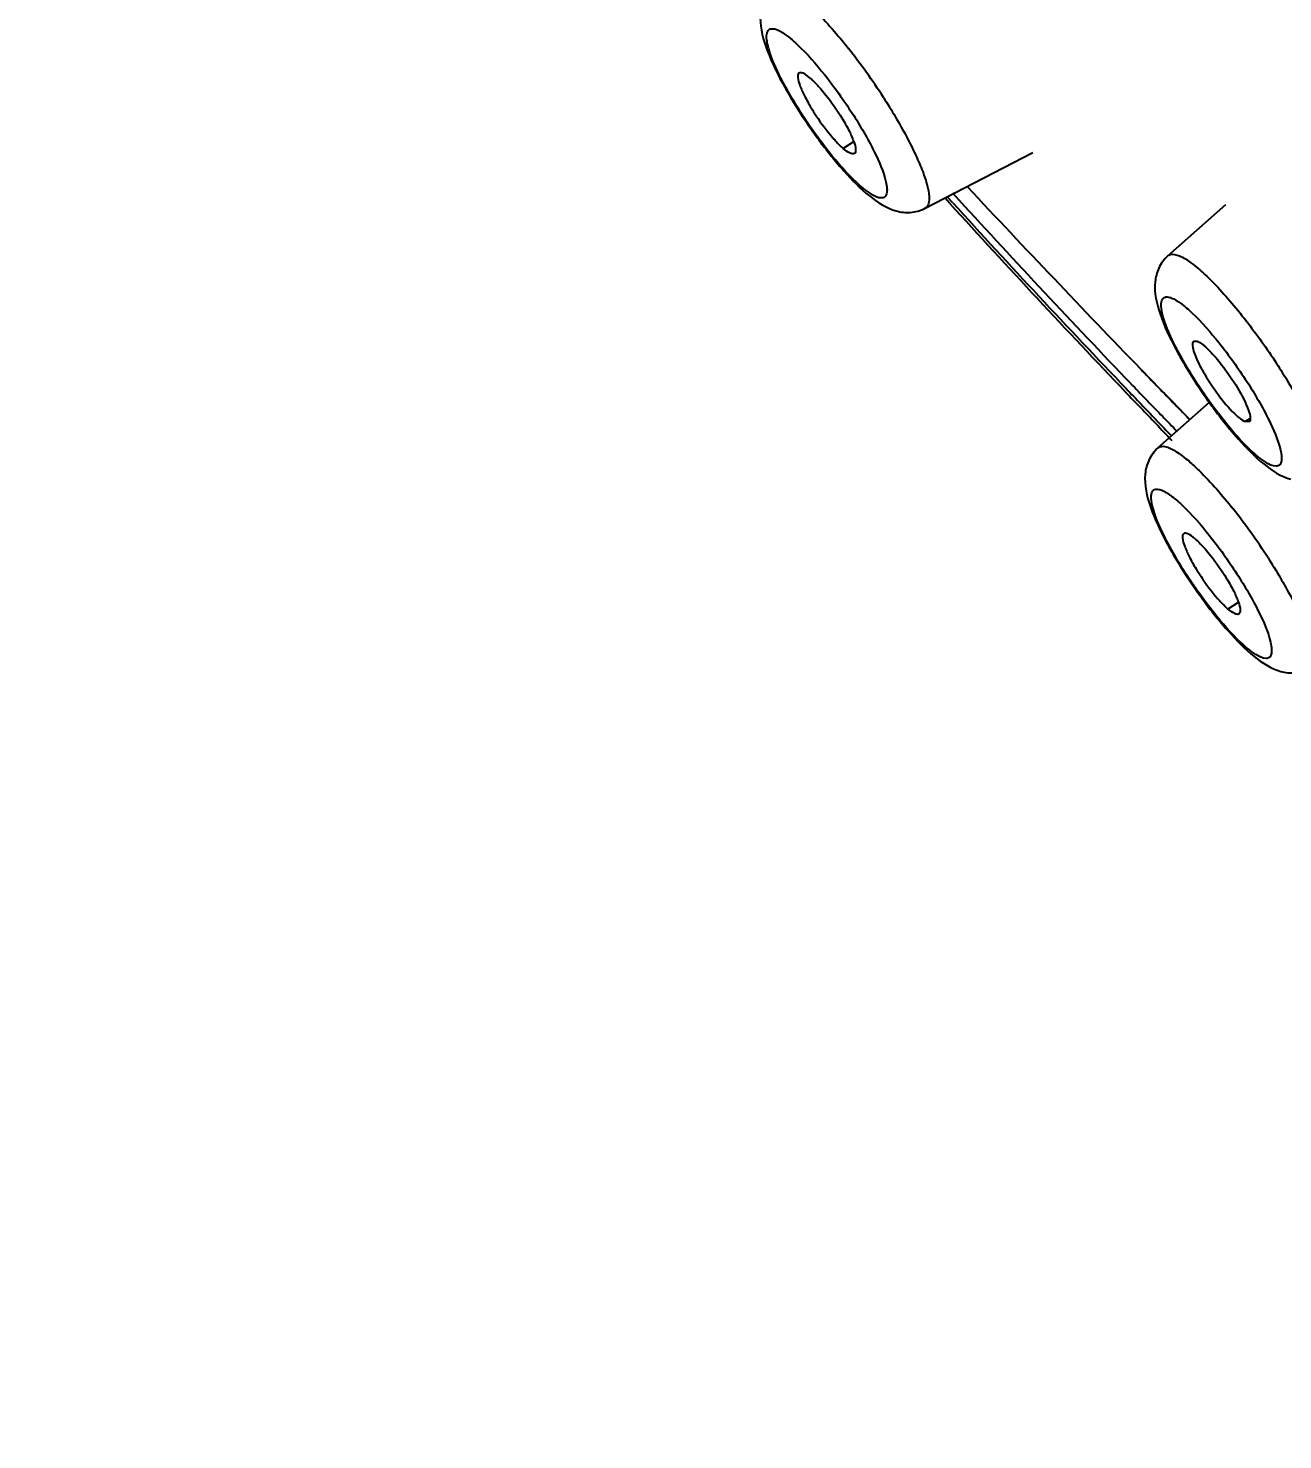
# Model space of a CAD drawing. Extents: x 0 to 3160, y 0 to 2315.
# Drawn here: x 1961.64 to 1973.2, y 1084.1 to 1097.11 of the extents above; entities that cross this region are included whole.
import ezdxf

# ---------------------------------------------------------------- set-up
doc = ezdxf.new("R2010")
doc.units = 0
doc.header["$LTSCALE"] = 3
doc.header["$MEASUREMENT"] = 0
doc.header["$PDMODE"] = 3
doc.header["$PDSIZE"] = -10
doc.layers.get('0').update_dxf_attribs({"linetype": 'CONTINUOUS'})
doc.layers.get('DEFPOINTS').update_dxf_attribs({"linetype": 'CONTINUOUS'})
doc.styles.add('Daelim Dimension', font='')
doc.styles.get('Daelim Dimension').set_extended_font_data('나눔고딕')
doc.dimstyles.new('DEFAULT', dxfattribs={"dimscale": 2, "dimtxt": 2, "dimasz": 2, "dimexe": 0, "dimexo": 2, "dimgap": 1, "dimtad": 1, "dimdec": 1, "dimzin": 9, "dimdsep": 46, "dimtxsty": 'Daelim Dimension', "dimcen": 0.5, "dimclrd": 252, "dimclre": 252, "dimclrt": 3, "dimadec": 1, "dimazin": 0, "dimtfac": 1, "dimtdec": 1, "dimtix": 1, "dimtmove": 0, "dimatfit": 3, "dimfxl": 1, "dimtolj": 1, "dimtzin": 1, "dimlwd": 9, "dimlwe": 9, "dimarcsym": 0})

# ---------------------------------------------------------------- blocks, each defined once
blk = doc.blocks.new('*D8')
at = {"color": 5, "lineweight": 9, "ltscale": 0.5, "transparency": 16777216}
for p, q in [((1965.638, 1392.304), (2311.07, 1392.304)), ((2309.07, 426.811), (2309.07, 1384.304)), ((2143.238, 418.811), (2311.07, 418.811))]:
    blk.add_line(p, q, dxfattribs=at)
at = {"color": 5, "ltscale": 0.5, "transparency": 16777216}
for points in [[(2307.737, 1384.304), (2310.404, 1384.304), (2309.07, 1392.304)], [(2307.737, 426.811), (2310.404, 426.811), (2309.07, 418.811)]]:
    blk.add_solid(points, dxfattribs=at)
at = {"layer": 'DEFPOINTS', "color": 0, "ltscale": 0.5, "transparency": 16777216}
for p in [(1961.638, 1392.304), (2309.07, 1392.304), (2139.238, 418.811)]:
    blk.add_point(p, dxfattribs=at)
at = {"color": 7, "ltscale": 0.5, "transparency": 16777216, "insert": (2293.365, 905.558), "char_height": 20, "attachment_point": 5, "rotation": 90, "style": 'Daelim Dimension'}
blk.add_mtext('\\A1;(920~1380)', dxfattribs=at)

msp = doc.modelspace()

# ---------------------------------------------------------------- linework, layer by layer
at = {"color": 9, "linetype": 'Continuous'}
for p, q in [((1969.243, 1096.064), (1969.148, 1096.003)), ((1970.156, 1095.504), (1970.108, 1095.556)), ((1970.154, 1095.595), (1970.213, 1095.531)), ((1972.892, 1093.513), (1972.85, 1093.487)), ((1972.206, 1093.414), (1972.222, 1093.398)), ((1972.787, 1091.821), (1972.692, 1091.76))]:
    msp.add_line(p, q, dxfattribs=at)
at = {"color": 7, "linetype": 'Continuous'}
for p, q in [((1969.902, 1095.453), (1970.894, 1095.966)), ((1970.129, 1095.498), (1970.086, 1095.546)), ((1972.139, 1095.015), (1972.671, 1095.488)), ((1972.413, 1094.225), (1972.375, 1094.225)), ((1972.047, 1093.244), (1972.521, 1093.666)), ((1972.886, 1093.485), (1972.85, 1093.487))]:
    msp.add_line(p, q, dxfattribs=at)
at = {"color": 9, "linetype": 'Continuous'}
for centre, radius, start, end in [((1964.709, 1093.382), 5.717, 32.7399, 38.3074), ((2044.489, 1163.457), 100.653, 222.44344, 223.762), ((2043.817, 1162.645), 99.669, 222.34869, 223.69434), ((2034.38, 1154.366), 86.907, 224.02376, 224.1583), ((2037.006, 1156.347), 90.331, 223.78765, 224.03984), ((2038.168, 1157.266), 91.869, 223.70266, 223.95166), ((2033.315, 1153.332), 85.422, 224.1582, 224.32462), ((2032.26, 1152.302), 83.948, 224.32471, 224.45993), ((2036.651, 1155.805), 89.763, 223.9521, 224.0866), ((2035.534, 1154.925), 88.283, 224.04032, 224.16588), ((1968.253, 1089.139), 5.717, 32.7399, 38.3075)]:
    msp.add_arc(centre, radius, start, end, dxfattribs=at)
at = {"color": 7, "linetype": 'Continuous'}
for centre, radius, start, end in [((1971.827, 1098.357), 3.682, 208.3421, 209.7213), ((1972.361, 1098.663), 4.297, 209.7342, 212.8516), ((1972.759, 1098.915), 4.768, 212.8006, 216.1477), ((1972.642, 1098.828), 4.623, 216.137, 216.9614), ((1972.339, 1098.599), 4.243, 216.9379, 219.1807), ((1971.737, 1098.104), 3.464, 219.136, 221.743), ((2072.929, 1191.624), 140.518, 223.07838, 224.02267), ((2044.883, 1163.493), 101.052, 222.28928, 223.63655), ((1975.24, 1095.763), 3.428, 207.9467, 208.64), ((2033.751, 1153.757), 86.032, 224.02307, 224.32544), ((1976.395, 1096.442), 4.768, 212.8006, 216.1477), ((2039.237, 1158.128), 93.263, 223.64476, 223.89414), ((2032.27, 1152.312), 83.963, 224.32612, 224.46093), ((1976.278, 1096.356), 4.623, 216.137, 216.9614), ((2037.73, 1156.679), 91.173, 223.89458, 224.02724), ((1975.371, 1094.114), 3.683, 208.3453, 209.7212), ((1975.905, 1094.419), 4.297, 209.7342, 212.8516), ((1976.303, 1094.671), 4.768, 212.8006, 216.1477), ((1976.186, 1094.585), 4.623, 216.137, 216.9614), ((1975.883, 1094.355), 4.243, 216.9379, 219.1807), ((1975.281, 1093.861), 3.464, 219.136, 221.743)]:
    msp.add_arc(centre, radius, start, end, dxfattribs=at)
at = {"color": 9, "linetype": 'Continuous'}
for points, knots in [([(1968.789, 1097.364), (1968.821, 1097.337), (1968.967, 1097.201), (1969.097, 1097.049), (1969.195, 1096.926)], [0, 0, 0, 0, 0.211164, 1, 1, 1, 1]), ([(1968.451, 1096.959), (1968.446, 1096.98), (1968.44, 1097.016), (1968.441, 1097.065), (1968.458, 1097.101), (1968.481, 1097.108), (1968.492, 1097.108)], [0, 0, 0, 0, 0.365219, 0.631331, 0.820703, 1, 1, 1, 1]), ([(1968.492, 1097.108), (1968.526, 1097.109), (1968.613, 1097.06), (1968.681, 1097.002), (1968.724, 1096.962)], [0, 0, 0, 0, 0.371508, 1, 1, 1, 1]), ([(1968.761, 1096.328), (1968.687, 1096.442), (1968.57, 1096.645), (1968.473, 1096.862), (1968.451, 1096.959)], [0, 0, 0, 0, 0.578658, 1, 1, 1, 1]), ([(1968.724, 1096.962), (1968.815, 1096.877), (1968.993, 1096.671), (1969.151, 1096.451), (1969.23, 1096.328)], [0, 0, 0, 0, 0.46033, 1, 1, 1, 1]), ([(1969.517, 1096.474), (1969.594, 1096.355), (1969.698, 1096.18), (1969.814, 1095.948), (1969.878, 1095.801), (1969.92, 1095.672), (1969.945, 1095.564), (1969.936, 1095.47), (1969.902, 1095.453)], [0, 0, 0, 0, 0.376852, 0.543141, 0.687778, 0.806865, 0.897772, 1, 1, 1, 1]), ([(1969.268, 1095.693), (1969.177, 1095.779), (1968.998, 1095.984), (1968.84, 1096.205), (1968.761, 1096.328)], [0, 0, 0, 0, 0.46033, 1, 1, 1, 1]), ([(1969.23, 1096.328), (1969.304, 1096.214), (1969.421, 1096.011), (1969.518, 1095.793), (1969.54, 1095.697)], [0, 0, 0, 0, 0.578658, 1, 1, 1, 1]), ([(1969.499, 1095.548), (1969.465, 1095.547), (1969.379, 1095.596), (1969.31, 1095.654), (1969.268, 1095.693)], [0, 0, 0, 0, 0.371508, 1, 1, 1, 1]), ([(1969.54, 1095.697), (1969.545, 1095.676), (1969.551, 1095.639), (1969.551, 1095.591), (1969.533, 1095.554), (1969.51, 1095.548), (1969.499, 1095.548)], [0, 0, 0, 0, 0.365219, 0.631331, 0.820703, 1, 1, 1, 1]), ([(1972.139, 1095.015), (1972.145, 1095.02), (1972.178, 1095.038), (1972.218, 1095.026), (1972.245, 1095.014)], [0, 0, 0, 0, 0.201377, 1, 1, 1, 1]), ([(1972.245, 1095.014), (1972.283, 1094.998), (1972.365, 1094.945), (1972.551, 1094.784), (1972.688, 1094.629), (1972.782, 1094.514)], [0, 0, 0, 0, 0.166106, 0.393961, 1, 1, 1, 1]), ([(1972.087, 1094.485), (1972.08, 1094.515), (1972.071, 1094.561), (1972.086, 1094.623), (1972.12, 1094.638), (1972.15, 1094.635), (1972.185, 1094.622), (1972.21, 1094.608), (1972.223, 1094.6)], [0, 0, 0, 0, 0.322668, 0.51674, 0.599826, 0.700959, 0.83281, 1, 1, 1, 1]), ([(1972.397, 1093.856), (1972.323, 1093.97), (1972.206, 1094.172), (1972.11, 1094.389), (1972.087, 1094.485)], [0, 0, 0, 0, 0.578288, 1, 1, 1, 1]), ([(1972.223, 1094.6), (1972.234, 1094.593), (1972.282, 1094.56), (1972.326, 1094.522), (1972.359, 1094.49)], [0, 0, 0, 0, 0.21242, 1, 1, 1, 1]), ([(1972.359, 1094.49), (1972.45, 1094.405), (1972.629, 1094.199), (1972.787, 1093.979), (1972.866, 1093.856)], [0, 0, 0, 0, 0.460287, 1, 1, 1, 1]), ([(1972.782, 1094.514), (1972.814, 1094.474), (1972.945, 1094.309), (1973.067, 1094.136), (1973.153, 1094.002)], [0, 0, 0, 0, 0.242368, 1, 1, 1, 1]), ([(1973.153, 1094.002), (1973.23, 1093.883), (1973.334, 1093.707), (1973.45, 1093.476), (1973.514, 1093.328), (1973.556, 1093.199), (1973.58, 1093.092), (1973.572, 1092.998), (1973.538, 1092.98)], [0, 0, 0, 0, 0.376851, 0.543135, 0.687782, 0.80686, 0.89777, 1, 1, 1, 1]), ([(1972.904, 1093.221), (1972.813, 1093.306), (1972.634, 1093.512), (1972.476, 1093.733), (1972.397, 1093.856)], [0, 0, 0, 0, 0.460287, 1, 1, 1, 1]), ([(1972.866, 1093.856), (1972.94, 1093.742), (1973.057, 1093.539), (1973.153, 1093.322), (1973.176, 1093.226)], [0, 0, 0, 0, 0.578288, 1, 1, 1, 1]), ([(1972.047, 1093.244), (1972.053, 1093.25), (1972.095, 1093.271), (1972.143, 1093.249), (1972.175, 1093.233)], [0, 0, 0, 0, 0.19047, 1, 1, 1, 1]), ([(1972.175, 1093.233), (1972.187, 1093.227), (1972.243, 1093.194), (1972.294, 1093.154), (1972.333, 1093.121)], [0, 0, 0, 0, 0.208817, 1, 1, 1, 1]), ([(1973.136, 1093.075), (1973.102, 1093.075), (1973.015, 1093.123), (1972.946, 1093.181), (1972.904, 1093.221)], [0, 0, 0, 0, 0.370657, 1, 1, 1, 1]), ([(1973.176, 1093.226), (1973.181, 1093.205), (1973.187, 1093.168), (1973.187, 1093.119), (1973.17, 1093.083), (1973.146, 1093.076), (1973.136, 1093.075)], [0, 0, 0, 0, 0.365536, 0.632271, 0.821918, 1, 1, 1, 1]), ([(1972.333, 1093.121), (1972.365, 1093.094), (1972.511, 1092.958), (1972.641, 1092.806), (1972.739, 1092.682)], [0, 0, 0, 0, 0.211164, 1, 1, 1, 1]), ([(1971.995, 1092.714), (1971.988, 1092.744), (1971.979, 1092.79), (1971.994, 1092.852), (1972.028, 1092.867), (1972.058, 1092.863), (1972.094, 1092.851), (1972.118, 1092.837), (1972.131, 1092.828)], [0, 0, 0, 0, 0.322668, 0.51674, 0.599826, 0.700959, 0.83281, 1, 1, 1, 1]), ([(1972.131, 1092.828), (1972.142, 1092.822), (1972.19, 1092.789), (1972.234, 1092.751), (1972.267, 1092.719)], [0, 0, 0, 0, 0.21242, 1, 1, 1, 1]), ([(1972.305, 1092.085), (1972.231, 1092.199), (1972.114, 1092.401), (1972.018, 1092.618), (1971.995, 1092.714)], [0, 0, 0, 0, 0.578288, 1, 1, 1, 1]), ([(1972.267, 1092.719), (1972.358, 1092.634), (1972.537, 1092.428), (1972.695, 1092.208), (1972.774, 1092.085)], [0, 0, 0, 0, 0.460287, 1, 1, 1, 1]), ([(1973.061, 1092.231), (1973.138, 1092.112), (1973.242, 1091.936), (1973.358, 1091.705), (1973.422, 1091.557), (1973.464, 1091.428), (1973.488, 1091.32), (1973.48, 1091.227), (1973.446, 1091.209)], [0, 0, 0, 0, 0.376852, 0.543141, 0.687778, 0.806865, 0.897772, 1, 1, 1, 1]), ([(1972.812, 1091.45), (1972.721, 1091.536), (1972.542, 1091.741), (1972.384, 1091.962), (1972.305, 1092.085)], [0, 0, 0, 0, 0.460312, 1, 1, 1, 1]), ([(1972.774, 1092.085), (1972.848, 1091.97), (1972.965, 1091.767), (1973.062, 1091.55), (1973.084, 1091.453)], [0, 0, 0, 0, 0.578747, 1, 1, 1, 1]), ([(1973.043, 1091.304), (1973.009, 1091.304), (1972.923, 1091.352), (1972.854, 1091.41), (1972.812, 1091.45)], [0, 0, 0, 0, 0.371634, 1, 1, 1, 1]), ([(1973.084, 1091.453), (1973.089, 1091.433), (1973.095, 1091.396), (1973.095, 1091.347), (1973.077, 1091.311), (1973.054, 1091.304), (1973.043, 1091.304)], [0, 0, 0, 0, 0.365131, 0.631135, 0.820486, 1, 1, 1, 1])]:
    msp.add_open_spline(points, degree=3, knots=knots, dxfattribs=at)
at = {"color": 7, "linetype": 'Continuous'}
for points, knots in [([(1968.385, 1097.246), (1968.375, 1097.144), (1968.43, 1096.918), (1968.528, 1096.717), (1968.586, 1096.609)], [0, 0, 0, 0, 0.453732, 1, 1, 1, 1]), ([(1968.739, 1096.697), (1968.729, 1096.688), (1968.728, 1096.644), (1968.749, 1096.578), (1968.791, 1096.482), (1968.83, 1096.415), (1968.852, 1096.378)], [0, 0, 0, 0, 0.113268, 0.323956, 0.628131, 1, 1, 1, 1]), ([(1968.843, 1096.652), (1968.823, 1096.669), (1968.796, 1096.694), (1968.748, 1096.706), (1968.739, 1096.697)], [0, 0, 0, 0, 0.668578, 1, 1, 1, 1]), ([(1968.843, 1096.652), (1968.85, 1096.646), (1968.883, 1096.616), (1968.914, 1096.583), (1968.937, 1096.557)], [0, 0, 0, 0, 0.219079, 1, 1, 1, 1]), ([(1968.937, 1096.557), (1968.954, 1096.537), (1969.026, 1096.451), (1969.09, 1096.358), (1969.135, 1096.285)], [0, 0, 0, 0, 0.236815, 1, 1, 1, 1]), ([(1968.852, 1096.378), (1968.866, 1096.353), (1968.927, 1096.259), (1968.994, 1096.168), (1969.049, 1096.105)], [0, 0, 0, 0, 0.253257, 1, 1, 1, 1]), ([(1969.135, 1096.285), (1969.158, 1096.246), (1969.199, 1096.176), (1969.242, 1096.076), (1969.264, 1096.009), (1969.26, 1095.964), (1969.249, 1095.957)], [0, 0, 0, 0, 0.380516, 0.685661, 0.892652, 1, 1, 1, 1]), ([(1969.049, 1096.105), (1969.057, 1096.095), (1969.089, 1096.06), (1969.122, 1096.026), (1969.148, 1096.003)], [0, 0, 0, 0, 0.279069, 1, 1, 1, 1]), ([(1969.249, 1095.957), (1969.238, 1095.95), (1969.194, 1095.964), (1969.167, 1095.987), (1969.148, 1096.003)], [0, 0, 0, 0, 0.342829, 1, 1, 1, 1]), ([(1969.152, 1095.798), (1969.226, 1095.716), (1969.367, 1095.569), (1969.543, 1095.454), (1969.634, 1095.429)], [0, 0, 0, 0, 0.539944, 1, 1, 1, 1]), ([(1969.634, 1095.429), (1969.676, 1095.417), (1969.768, 1095.406), (1969.859, 1095.431), (1969.902, 1095.453)], [0, 0, 0, 0, 0.476393, 1, 1, 1, 1]), ([(1972.139, 1095.015), (1972.103, 1094.983), (1972.048, 1094.907), (1972.025, 1094.817), (1972.021, 1094.774)], [0, 0, 0, 0, 0.523602, 1, 1, 1, 1]), ([(1972.021, 1094.774), (1972.011, 1094.675), (1972.062, 1094.456), (1972.156, 1094.261), (1972.211, 1094.157)], [0, 0, 0, 0, 0.456059, 1, 1, 1, 1]), ([(1972.375, 1094.225), (1972.365, 1094.217), (1972.363, 1094.175), (1972.383, 1094.112), (1972.422, 1094.02), (1972.458, 1093.955), (1972.479, 1093.92)], [0, 0, 0, 0, 0.11346, 0.32324, 0.626418, 1, 1, 1, 1]), ([(1972.413, 1094.225), (1972.441, 1094.213), (1972.5, 1094.164), (1972.552, 1094.109), (1972.582, 1094.075)], [0, 0, 0, 0, 0.397224, 1, 1, 1, 1]), ([(1972.231, 1094.12), (1972.243, 1094.099), (1972.292, 1094.01), (1972.345, 1093.924), (1972.386, 1093.859)], [0, 0, 0, 0, 0.242558, 1, 1, 1, 1]), ([(1972.582, 1094.075), (1972.599, 1094.054), (1972.671, 1093.965), (1972.736, 1093.871), (1972.781, 1093.797)], [0, 0, 0, 0, 0.238944, 1, 1, 1, 1]), ([(1972.479, 1093.92), (1972.523, 1093.846), (1972.613, 1093.715), (1972.716, 1093.593), (1972.771, 1093.543)], [0, 0, 0, 0, 0.538274, 1, 1, 1, 1]), ([(1972.781, 1093.797), (1972.821, 1093.73), (1972.867, 1093.637), (1972.901, 1093.534), (1972.896, 1093.491), (1972.886, 1093.485)], [0, 0, 0, 0, 0.683765, 0.891765, 1, 1, 1, 1]), ([(1972.584, 1093.576), (1972.601, 1093.554), (1972.666, 1093.468), (1972.735, 1093.385), (1972.788, 1093.326)], [0, 0, 0, 0, 0.259605, 1, 1, 1, 1]), ([(1972.771, 1093.543), (1972.778, 1093.536), (1972.803, 1093.515), (1972.829, 1093.496), (1972.85, 1093.487)], [0, 0, 0, 0, 0.30586, 1, 1, 1, 1]), ([(1972.788, 1093.326), (1972.862, 1093.243), (1973.003, 1093.097), (1973.179, 1092.981), (1973.27, 1092.956)], [0, 0, 0, 0, 0.539944, 1, 1, 1, 1]), ([(1972.047, 1093.244), (1972.011, 1093.212), (1971.956, 1093.136), (1971.933, 1093.046), (1971.929, 1093.003)], [0, 0, 0, 0, 0.523602, 1, 1, 1, 1]), ([(1971.929, 1093.003), (1971.919, 1092.901), (1971.974, 1092.674), (1972.072, 1092.473), (1972.13, 1092.365)], [0, 0, 0, 0, 0.453712, 1, 1, 1, 1]), ([(1972.283, 1092.453), (1972.273, 1092.445), (1972.272, 1092.4), (1972.294, 1092.333), (1972.336, 1092.237), (1972.375, 1092.168), (1972.398, 1092.131)], [0, 0, 0, 0, 0.113332, 0.324713, 0.62805, 1, 1, 1, 1]), ([(1972.387, 1092.409), (1972.367, 1092.426), (1972.34, 1092.45), (1972.292, 1092.462), (1972.283, 1092.453)], [0, 0, 0, 0, 0.665915, 1, 1, 1, 1]), ([(1972.387, 1092.409), (1972.394, 1092.403), (1972.427, 1092.373), (1972.458, 1092.34), (1972.481, 1092.314)], [0, 0, 0, 0, 0.21908, 1, 1, 1, 1]), ([(1972.481, 1092.314), (1972.498, 1092.294), (1972.57, 1092.208), (1972.634, 1092.115), (1972.679, 1092.042)], [0, 0, 0, 0, 0.236816, 1, 1, 1, 1]), ([(1972.398, 1092.131), (1972.413, 1092.107), (1972.473, 1092.012), (1972.541, 1091.921), (1972.596, 1091.858)], [0, 0, 0, 0, 0.254305, 1, 1, 1, 1]), ([(1972.679, 1092.042), (1972.702, 1092.003), (1972.743, 1091.933), (1972.786, 1091.833), (1972.808, 1091.766), (1972.804, 1091.721), (1972.793, 1091.714)], [0, 0, 0, 0, 0.380252, 0.685311, 0.892428, 1, 1, 1, 1]), ([(1972.596, 1091.858), (1972.604, 1091.849), (1972.635, 1091.815), (1972.667, 1091.782), (1972.692, 1091.76)], [0, 0, 0, 0, 0.278515, 1, 1, 1, 1]), ([(1972.793, 1091.714), (1972.782, 1091.707), (1972.738, 1091.721), (1972.711, 1091.744), (1972.692, 1091.76)], [0, 0, 0, 0, 0.342391, 1, 1, 1, 1]), ([(1972.696, 1091.555), (1972.77, 1091.472), (1972.911, 1091.326), (1973.087, 1091.21), (1973.178, 1091.185)], [0, 0, 0, 0, 0.539944, 1, 1, 1, 1]), ([(1973.178, 1091.185), (1973.22, 1091.174), (1973.312, 1091.163), (1973.403, 1091.187), (1973.446, 1091.209)], [0, 0, 0, 0, 0.476393, 1, 1, 1, 1])]:
    msp.add_open_spline(points, degree=3, knots=knots, dxfattribs=at)

# ---------------------------------------------------------------- dimensions: what is measured, and where the dimension line sits
at = {"color": 5, "ltscale": 0.5}
dim = msp.add_linear_dim(base=(2309.07, 1392.304), p1=(2139.238, 418.811), p2=(1961.638, 1392.304), angle=90, text='(920~1380)', dimstyle='DEFAULT', override={"dimtxt": 10, "dimasz": 4, "dimexe": 1, "dimdec": 0, "dimclrd": 5, "dimclre": 5, "dimclrt": 7}, dxfattribs=at)
dim.commit()
dim.dimension.update_dxf_attribs({"geometry": '*D8', "text_midpoint": (2309.07, 905.558), "dimtype": 160})

doc.saveas('drawing.dxf')
